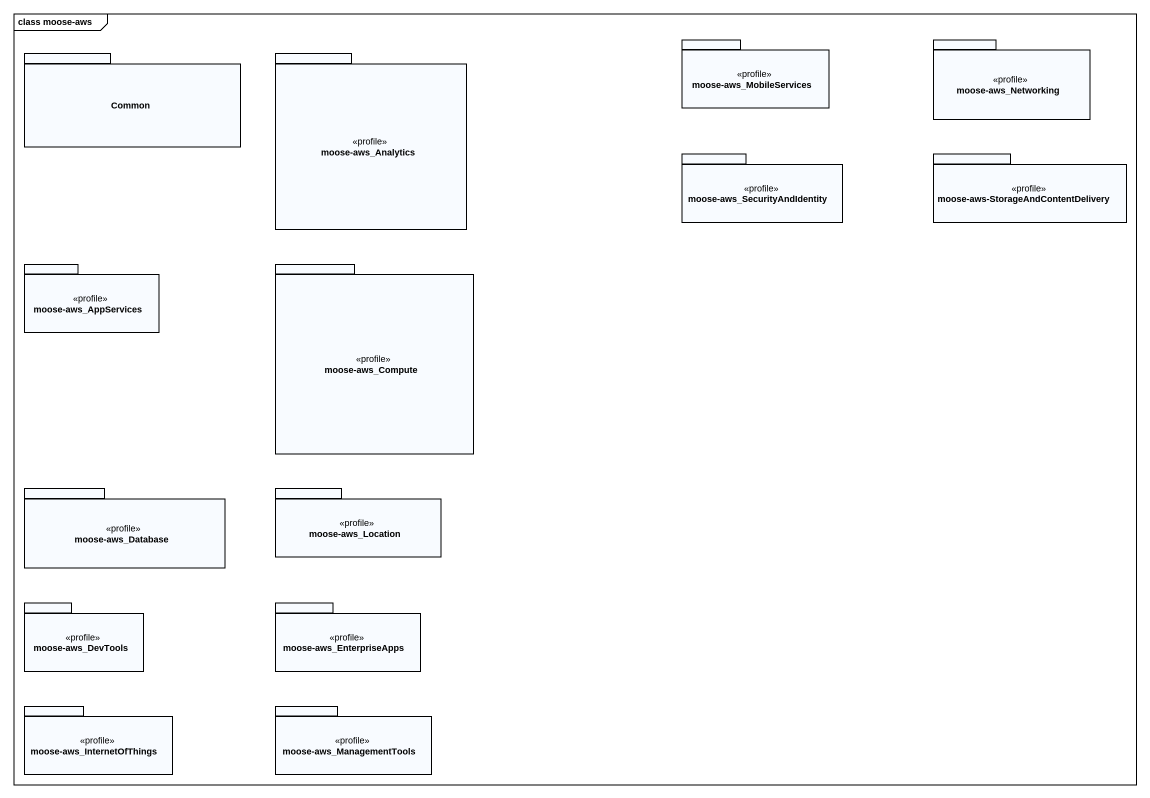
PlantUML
@startuml
mainframe class moose-aws
package Common {
}
package "moose-aws_Analytics" as moose_aws_Analytics <<profile>> {
}
package "moose-aws_MobileServices" as moose_aws_MobileServices <<profile>> {
}
package "moose-aws_Networking" as moose_aws_Networking <<profile>> {
}
package "moose-aws_SecurityAndIdentity" as moose_aws <<profile>> {
}
package "moose-aws-StorageAndContentDelivery" as moose_aws_2 <<profile>> {
}
package "moose-aws_AppServices" as moose_aws_AppServices <<profile>> {
}
package "moose-aws_Compute" as moose_aws_Compute <<profile>> {
}
package "moose-aws_Database" as moose_aws_Database <<profile>> {
}
package "moose-aws_Location" as moose_aws_Location <<profile>> {
}
package "moose-aws_DevTools" as moose_aws_DevTools <<profile>> {
}
package "moose-aws_EnterpriseApps" as moose_aws_EnterpriseApps <<profile>> {
}
package "moose-aws_InternetOfThings" as moose_aws_InternetOfThings <<profile>> {
}
package "moose-aws_ManagementTools" as moose_aws_ManagementTools <<profile>> {
}
@enduml
